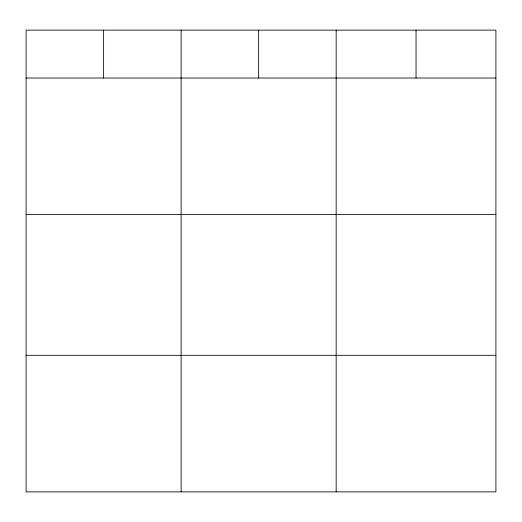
<?xml version="1.0" encoding="UTF-8"?>
<svg xmlns="http://www.w3.org/2000/svg" width="522" height="522" viewBox="0 0 522 522"><rect width="100%" height="100%" fill="white"/><g stroke="black" fill="none" stroke-linecap="round" stroke-linejoin="round"><path stroke-width="0.78" d="M495.9 78.019L495.9 491.874L26.1 491.874L26.1 30.126L495.9 30.126L495.9 78.019L26.1 78.019M26.1 214.594L495.9 214.594M26.1 355.306L495.9 355.306M416.034 30.126L416.034 78.019M336.168 30.126L336.168 491.874M258.651 30.126L258.651 78.019M181.134 30.126L181.134 491.874M103.617 30.126L103.617 78.019"/></g></svg>
